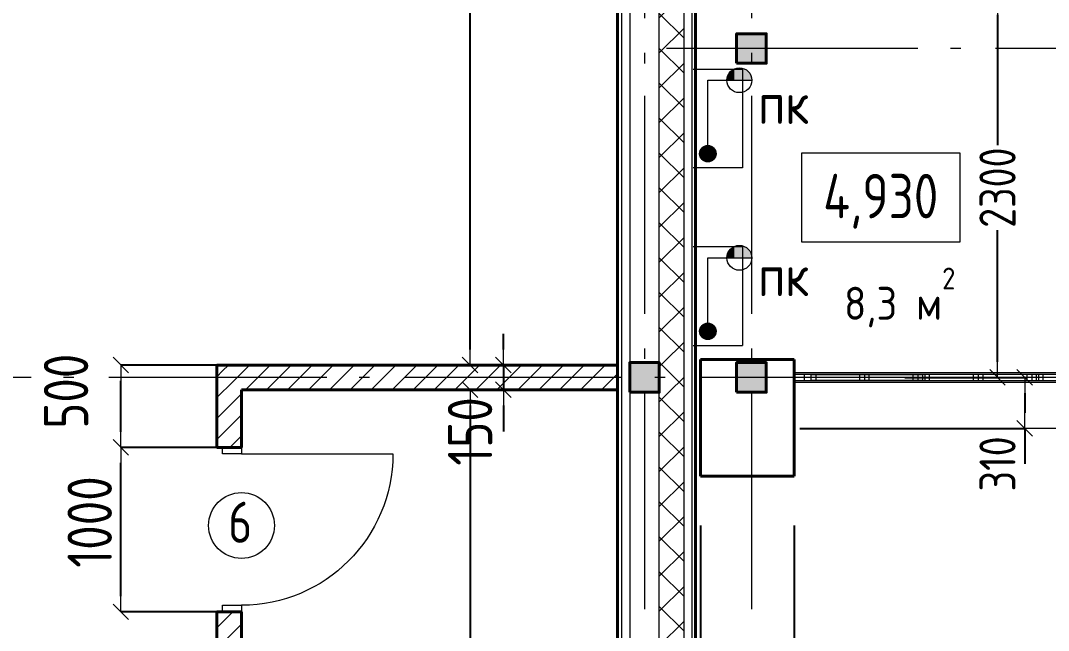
# Model space of a CAD drawing. Header units: millimetres. Extents: x -60256 to 201272, y 21388 to 77592.
# Drawn here: x -19065 to -12815, y 61917 to 65626 of the extents above; entities that cross this region are included whole.
import ezdxf
from ezdxf.enums import TextEntityAlignment as Align

# ---------------------------------------------------------------- set-up
doc = ezdxf.new("R2010")
doc.units = ezdxf.units.MM
doc.header["$MEASUREMENT"] = 0
doc.linetypes.add('Double Dashed', pattern=[1797.222233, 1325, -211.666656, 63.333344, -197.222233])
for name, color, linetype, lineweight in [('0_Ном._пера__96', 7, 'Continuous', 13), ('Двери ArchiCAD_Ном._пера__97', 7, 'Continuous', 20), ('Двери ArchiCAD_Ном._пера__99', 7, 'Continuous', 40), ('колонны_Ном._пера__94', 252, 'Continuous', 13), ('колонны_Ном._пера__99', 7, 'Continuous', 40), ('марки окон дверей_Ном._пера__96', 7, 'Continuous', 13), ('оси_Ном._пера__96', 7, 'Continuous', 13), ('отделка_Ном._пера__99', 7, 'Continuous', 40), ('перегородки_Ном._пера__96', 7, 'Continuous', 13), ('перегородки_Ном._пера__99', 7, 'Continuous', 40), ('площади_Ном._пера__96', 7, 'Continuous', 13), ('стены внутр_Ном._пера__96', 7, 'Continuous', 13), ('стены наруж_Ном._пера__96', 7, 'Continuous', 13), ('стены наруж_Ном._пера__99', 7, 'Continuous', 40), ('текст_Ном._пера__96', 7, 'Continuous', 13), ('текст_Ном._пера__99', 7, 'Continuous', 40), ('чертеж_Ном._пера__96', 7, 'Continuous', 13)]:
    doc.layers.add(name, color=color, linetype=linetype, lineweight=lineweight)
for name, color, linetype in [('Двери ArchiCAD', 7, 'Continuous'), ('колонны', 7, 'Continuous'), ('марки окон дверей', 7, 'Continuous'), ('оси', 7, 'Continuous'), ('отделка', 7, 'Continuous'), ('перегородки', 7, 'Continuous'), ('размеры внутр', 7, 'Continuous'), ('стены наруж', 7, 'Continuous'), ('чертеж', 7, 'Continuous')]:
    doc.layers.add(name, color=color, linetype=linetype)
doc.styles.add('СГЕНЕРИР_СТИЛЬ_1', font='isocp.shx')
doc.styles.add('СГЕНЕРИР_СТИЛЬ_3', font='gost_2_304-81_type.ttf')
doc.styles.add('СГЕНЕРИР_СТИЛЬ_5', font='CS_Gost2304.shx')
doc.styles.add('СГЕНЕРИР_СТИЛЬ_8', font='gost_2_304-81_type.ttf')
doc.styles.add('СГЕНЕРИР_СТИЛЬ_9', font='isocp.shx')
doc.dimstyles.new('СГЕНЕРИР_СТИЛЬ__13', dxfattribs={"dimtxt": 270.000005, "dimasz": 95, "dimexe": 0.18, "dimexo": 300, "dimgap": 0.09, "dimtad": 1, "dimtih": 1, "dimtoh": 1, "dimdec": 0, "dimzin": 0, "dimdsep": 46, "dimtxsty": 'СГЕНЕРИР_СТИЛЬ_3', "dimblk": 'ARROWHEAD_6', "dimblk1": 'ARROWHEAD_6', "dimblk2": 'ARROWHEAD_6', "dimcen": 0.09, "dimclrd": 7, "dimclre": 7, "dimclrt": 98, "dimadec": 0, "dimazin": 0, "dimtfac": 1, "dimtdec": 4, "dimtmove": 0, "dimatfit": 3, "dimfxl": 1, "dimtolj": 1, "dimtzin": 0, "dimarcsym": 0})
doc.dimstyles.new('СГЕНЕРИР_СТИЛЬ__2', dxfattribs={"dimtxt": 270.000005, "dimasz": 95, "dimexe": 0.18, "dimexo": 0, "dimgap": 0.09, "dimtad": 1, "dimdec": 0, "dimzin": 0, "dimdsep": 46, "dimtxsty": 'СГЕНЕРИР_СТИЛЬ_3', "dimblk": 'ARROWHEAD_6', "dimblk1": 'ARROWHEAD_6', "dimblk2": 'ARROWHEAD_6', "dimcen": 0.09, "dimclrd": 7, "dimclre": 7, "dimclrt": 98, "dimadec": 0, "dimazin": 0, "dimtfac": 1, "dimtdec": 4, "dimtmove": 0, "dimatfit": 3, "dimfxl": 1, "dimtolj": 1, "dimtzin": 0, "dimarcsym": 0})
doc.dimstyles.new('СГЕНЕРИР_СТИЛЬ__3', dxfattribs={"dimtxt": 220.000005, "dimasz": 95, "dimexe": 0.18, "dimexo": 0, "dimgap": 0.09, "dimtad": 1, "dimtih": 1, "dimtoh": 1, "dimdec": 0, "dimzin": 0, "dimdsep": 46, "dimtxsty": 'СГЕНЕРИР_СТИЛЬ_3', "dimblk": 'ARROWHEAD_6', "dimblk1": 'ARROWHEAD_6', "dimblk2": 'ARROWHEAD_6', "dimcen": 0.09, "dimclrd": 7, "dimclre": 7, "dimclrt": 98, "dimadec": 0, "dimazin": 0, "dimtfac": 1, "dimtdec": 4, "dimtmove": 0, "dimatfit": 3, "dimfxl": 1, "dimtolj": 1, "dimtzin": 0, "dimarcsym": 0})
doc.dimstyles.new('СГЕНЕРИР_СТИЛЬ__5', dxfattribs={"dimtxt": 220.000005, "dimasz": 95, "dimexe": 0.18, "dimexo": 0, "dimgap": 0.09, "dimtad": 1, "dimdec": 0, "dimzin": 0, "dimdsep": 46, "dimtxsty": 'СГЕНЕРИР_СТИЛЬ_3', "dimblk": 'ARROWHEAD_6', "dimblk1": 'ARROWHEAD_6', "dimblk2": 'ARROWHEAD_6', "dimcen": 0.09, "dimclrd": 7, "dimclre": 7, "dimclrt": 98, "dimadec": 0, "dimazin": 0, "dimtfac": 1, "dimtdec": 4, "dimtmove": 0, "dimatfit": 3, "dimfxl": 1, "dimtolj": 1, "dimtzin": 0, "dimarcsym": 0})
doc.dimstyles.new('СГЕНЕРИР_СТИЛЬ__8', dxfattribs={"dimtxt": 270.000005, "dimasz": 95, "dimexe": 0.18, "dimexo": 0, "dimgap": 0.09, "dimtad": 1, "dimdec": 0, "dimzin": 0, "dimdsep": 46, "dimtxsty": 'СГЕНЕРИР_СТИЛЬ_3', "dimblk": 'ARROWHEAD_6', "dimblk1": 'ARROWHEAD_6', "dimblk2": 'ARROWHEAD_6', "dimcen": 0.09, "dimclrd": 7, "dimclre": 7, "dimclrt": 98, "dimadec": 0, "dimazin": 0, "dimtfac": 1, "dimtdec": 4, "dimtmove": 2, "dimatfit": 3, "dimfxl": 1, "dimtolj": 1, "dimtzin": 0, "dimarcsym": 0})
pattern_1 = [(45, (0, 0), (-63.63961, 63.63961), [])]
pattern_2 = [(45, (0, 0), (-106.06602, 106.06602), []), (135, (0, 0), (106.06602, 106.06602), [])]

# ---------------------------------------------------------------- blocks, each defined once
blk = doc.blocks.new('Стена_10_1', base_point=(-14621, 63565.7))
at = {"layer": 'отделка_Ном._пера__99', "linetype": 'Continuous', "flags": 128}
for points in [[(-14931, 63565.7), (-14931, 62855.7)], [(-14361, 63565.7), (-14931, 63565.7)], [(-14361, 62855.7), (-14361, 63565.7)], [(-14931, 62855.7), (-14361, 62855.7)]]:
    blk.add_lwpolyline(points, dxfattribs=at)
blk = doc.blocks.new('Стена_24_1', base_point=(-17871, 63455.7))
at = {"layer": 'перегородки_Ном._пера__96', "linetype": 'Continuous'}
h = blk.add_hatch(dxfattribs=at)
h.set_pattern_fill('FACE_BRICK_0001', color=256, style=0, pattern_type=2)
h.set_pattern_definition(pattern_1)
h.paths.add_polyline_path([(-17721, 63380.7), (-15436, 63380.7), (-15436, 63530.7), (-17871, 63530.7)])
at = {"layer": 'перегородки_Ном._пера__99', "linetype": 'Continuous', "flags": 128}
for points in [[(-15436, 63530.7), (-17871, 63530.7)], [(-15436, 63380.7), (-15436, 63530.7)], [(-17721, 63380.7), (-15436, 63380.7)]]:
    blk.add_lwpolyline(points, dxfattribs=at)
blk = doc.blocks.new('Дверь 16_3')
at = {"layer": 'Двери ArchiCAD_Ном._пера__97', "linetype": 'Continuous'}
for p, q in [((460, 0), (460, 920)), ((-460, 0), (-500, 0)), ((-500, 0), (-500, -115)), ((-460, -115), (-460, 0)), ((500, 0), (460, 0)), ((460, 0), (460, -115)), ((500, -115), (500, 0)), ((-500, -115), (-460, -115)), ((460, -115), (500, -115))]:
    blk.add_line(p, q, dxfattribs=at)
blk.add_arc((460, 0), 920, 90, 180, dxfattribs=at)
at = {"layer": 'Двери ArchiCAD_Ном._пера__99', "linetype": 'Continuous'}
for p, q in [((-500, 0), (-500, -115)), ((500, 0), (500, -115))]:
    blk.add_line(p, q, dxfattribs=at)
blk = doc.blocks.new('Стена_25_1', base_point=(-17871, 63455.7))
at = {"layer": 'перегородки_Ном._пера__96', "linetype": 'Continuous'}
h = blk.add_hatch(dxfattribs=at)
h.set_pattern_fill('FACE_BRICK_0001', color=256, style=0, pattern_type=2)
h.set_pattern_definition(pattern_1)
h.paths.add_polyline_path([(-17871, 63530.7), (-17871, 63030.7), (-17836, 63030.7), (-17721, 63030.7), (-17721, 63380.7)])
h = blk.add_hatch(dxfattribs=at)
h.set_pattern_fill('FACE_BRICK_0001', color=256, style=0, pattern_type=2)
h.set_pattern_definition(pattern_1)
h.paths.add_polyline_path([(-17871, 57620.7), (-17721, 57620.7), (-17721, 62030.7), (-17836, 62030.7), (-17871, 62030.7)])
at = {"layer": 'перегородки_Ном._пера__99', "linetype": 'Continuous'}
for p, q in [((-17836, 63030.7), (-17871, 63030.7)), ((-17721, 63030.7), (-17836, 63030.7)), ((-17836, 62030.7), (-17871, 62030.7)), ((-17721, 62030.7), (-17836, 62030.7))]:
    blk.add_line(p, q, dxfattribs=at)
at = {"layer": 'перегородки_Ном._пера__99', "linetype": 'Continuous', "flags": 128}
for points in [[(-17871, 63530.7), (-17871, 63030.7)], [(-17721, 63030.7), (-17721, 63380.7)], [(-17871, 62030.7), (-17871, 57620.7)], [(-17721, 57620.7), (-17721, 62030.7)], [(-17871, 57620.7), (-17721, 57620.7)]]:
    blk.add_lwpolyline(points, dxfattribs=at)
at = {"layer": 'Двери ArchiCAD', "color": 44, "linetype": 'Continuous', "lineweight": 35, "xscale": -1, "zscale": 1000, "rotation": 270}
blk.add_blockref('Дверь 16_3', (-17721, 62530.7), dxfattribs=at)
blk = doc.blocks.new('Стена_59_1', base_point=(-15271, 71855.7))
at = {"layer": 'стены наруж_Ном._пера__96', "linetype": 'Continuous'}
h = blk.add_hatch(dxfattribs=at)
h.set_pattern_fill('УТЕПЛИТ_МЕЛКИЙ_0001', color=256, style=0, pattern_type=2)
h.set_pattern_definition(pattern_2)
h.paths.add_polyline_path([(-15181, 67630.7), (-15181, 63545.7), (-15031, 63545.7), (-15031, 67630.7)])
h = blk.add_hatch(dxfattribs=at)
h.set_pattern_fill('УТЕПЛИТ_МЕЛКИЙ_0001', color=256, style=0, pattern_type=2)
h.set_pattern_definition(pattern_2)
h.paths.add_polyline_path([(-15031, 63365.7), (-15031, 63545.7), (-15181, 63545.7), (-15181, 63365.7)])
h = blk.add_hatch(dxfattribs=at)
h.set_pattern_fill('УТЕПЛИТ_МЕЛКИЙ_0001', color=256, style=0, pattern_type=2)
h.set_pattern_definition(pattern_2)
h.paths.add_polyline_path([(-15031, 57620.7), (-15031, 63365.7), (-15181, 63365.7), (-15181, 57620.7)])
for p, q in [((-15411, 67630.7), (-15411, 63545.7)), ((-15361, 67630.7), (-15361, 63545.7)), ((-15181, 63545.7), (-15181, 67630.7)), ((-15031, 63545.7), (-15031, 67630.7)), ((-14981, 63545.7), (-14981, 67630.7)), ((-15411, 63545.7), (-15411, 63365.7)), ((-15361, 63365.7), (-15361, 63545.7)), ((-15181, 63545.7), (-15181, 63365.7)), ((-15031, 63365.7), (-15031, 63545.7)), ((-14981, 63365.7), (-14981, 63545.7)), ((-15411, 63365.7), (-15411, 57620.7)), ((-15361, 63365.7), (-15361, 57620.7)), ((-15181, 57620.7), (-15181, 63365.7)), ((-15031, 57620.7), (-15031, 63365.7)), ((-14981, 57620.7), (-14981, 63365.7))]:
    blk.add_line(p, q, dxfattribs=at)
at = {"layer": 'стены наруж_Ном._пера__99', "linetype": 'Continuous', "flags": 128}
for points in [[(-15436, 67630.7), (-15436, 57620.7)], [(-14961, 57145.7), (-14961, 67630.7)]]:
    blk.add_lwpolyline(points, dxfattribs=at)
blk = doc.blocks.new('Колонна_32_1', base_point=(-15271, 63455.7))
at = {"layer": 'колонны_Ном._пера__94', "linetype": 'Continuous'}
blk.add_hatch(color=256, dxfattribs=at).paths.add_polyline_path([(-15361, 63365.7), (-15181, 63365.7), (-15181, 63545.7), (-15361, 63545.7)])
at = {"layer": 'колонны_Ном._пера__99', "linetype": 'Continuous', "flags": 128}
blk.add_lwpolyline([(-15361, 63365.7), (-15181, 63365.7), (-15181, 63545.7), (-15361, 63545.7)], close=True, dxfattribs=at)
blk = doc.blocks.new('Колонна_40_1', base_point=(-14621, 63455.7))
at = {"layer": 'колонны_Ном._пера__94', "linetype": 'Continuous'}
blk.add_hatch(color=256, dxfattribs=at).paths.add_polyline_path([(-14711, 63365.7), (-14531, 63365.7), (-14531, 63545.7), (-14711, 63545.7)])
at = {"layer": 'колонны_Ном._пера__99', "linetype": 'Continuous', "flags": 128}
blk.add_lwpolyline([(-14711, 63365.7), (-14531, 63365.7), (-14531, 63545.7), (-14711, 63545.7)], close=True, dxfattribs=at)
blk = doc.blocks.new('Колонна_41_1', base_point=(-14621, 65455.7))
at = {"layer": 'колонны_Ном._пера__94', "linetype": 'Continuous'}
blk.add_hatch(color=256, dxfattribs=at).paths.add_polyline_path([(-14711, 65365.7), (-14531, 65365.7), (-14531, 65545.7), (-14711, 65545.7)])
at = {"layer": 'колонны_Ном._пера__99', "linetype": 'Continuous', "flags": 128}
blk.add_lwpolyline([(-14711, 65365.7), (-14531, 65365.7), (-14531, 65545.7), (-14711, 65545.7)], close=True, dxfattribs=at)
blk = doc.blocks.new('Стандартный маркер сетки_6')
at = {"layer": 'оси_Ном._пера__96', "linetype": 'Double Dashed'}
blk.add_line((900, 0), (20403.4, 0), dxfattribs=at)
at = {"layer": 'оси_Ном._пера__96', "style": 'СГЕНЕРИР_СТИЛЬ_3'}
blk.add_attdef('AC_MarkerText_1', text='', height=350, rotation=90, dxfattribs=at).set_placement((21973.1, -122.2), align=Align.BOTTOM_LEFT)
blk = doc.blocks.new('Стандартный маркер сетки_15')
at = {"layer": 'оси_Ном._пера__96', "linetype": 'Double Dashed'}
blk.add_line((900, 0), (76534.9, 0), dxfattribs=at)
at = {"layer": 'оси_Ном._пера__96', "style": 'СГЕНЕРИР_СТИЛЬ_3'}
for tag, p in [('AC_MarkerText_1_1', (-260.8, 269.7)), ('AC_MarkerText_1_2', (77974.1, 269.7))]:
    blk.add_attdef(tag, text='', height=350, rotation=180, dxfattribs=at).set_placement(p, align=Align.BOTTOM_LEFT)
blk = doc.blocks.new('Стандартный маркер сетки_16')
at = {"layer": 'оси_Ном._пера__96', "linetype": 'Double Dashed'}
for p, q in [((900, 0), (41068.3, 0)), ((41068.3, 0), (41968.3, 0))]:
    blk.add_line(p, q, dxfattribs=at)
at = {"layer": 'оси_Ном._пера__96', "style": 'СГЕНЕРИР_СТИЛЬ_3'}
blk.add_attdef('AC_MarkerText_1', text='', height=350, rotation=180, dxfattribs=at).set_placement((-260.8, 269.7), align=Align.BOTTOM_LEFT)
blk = doc.blocks.new('Стандартный маркер сетки_17')
at = {"layer": 'оси_Ном._пера__96', "linetype": 'Double Dashed'}
blk.add_line((900, 0), (20403.4, 0), dxfattribs=at)
at = {"layer": 'оси_Ном._пера__96', "style": 'СГЕНЕРИР_СТИЛЬ_3'}
blk.add_attdef('AC_MarkerText_1', text='', height=350, rotation=90, dxfattribs=at).set_placement((21973.1, -122.2), align=Align.BOTTOM_LEFT)
blk = doc.blocks.new('Огражд03')
at = {"layer": 'чертеж_Ном._пера__96', "linetype": 'Continuous'}
for p, q in [((0, 50), (0, 60)), ((0, 60), (2860, 60)), ((0, 10), (0, 50)), ((0, 50), (2860, 50)), ((0, 0), (0, 10)), ((2860, 10), (0, 10)), ((2860, 0), (0, 0)), ((60, 50), (60, 10)), ((100, 48), (100, 50)), ((100, 48), (128.3, 48)), ((100, 12), (100, 48)), ((100, 10), (100, 12)), ((128.3, 12), (100, 12)), ((128.3, 48), (763.3, 48)), ((128.3, 48), (128.3, 12)), ((763.3, 12), (128.3, 12)), ((389.2, 12), (389.2, 48)), ((417.5, 48), (417.5, 12)), ((445.8, 12), (445.8, 48)), ((706.7, 12), (706.7, 48)), ((735, 48), (735, 50)), ((735, 12), (735, 48)), ((735, 12), (735, 10)), ((763.3, 12), (763.3, 48)), ((775, 48), (775, 50)), ((803.3, 48), (775, 48)), ((775, 48), (775, 12)), ((775, 10), (775, 12)), ((775, 12), (803.3, 12)), ((1438.3, 48), (803.3, 48)), ((803.3, 12), (803.3, 48)), ((803.3, 12), (1438.3, 12)), ((1064.2, 12), (1064.2, 48)), ((1092.5, 48), (1092.5, 12)), ((1120.8, 12), (1120.8, 48)), ((1381.7, 12), (1381.7, 48)), ((1410, 50), (1410, 10)), ((1438.3, 12), (1438.3, 48)), ((1450, 48), (1450, 50)), ((1478.3, 48), (1450, 48)), ((1450, 48), (1450, 12)), ((1450, 10), (1450, 12)), ((1450, 12), (1478.3, 12)), ((2113.3, 48), (1478.3, 48)), ((1478.3, 12), (1478.3, 48)), ((1478.3, 12), (2113.3, 12)), ((1739.2, 12), (1739.2, 48)), ((1767.5, 48), (1767.5, 12)), ((1795.8, 12), (1795.8, 48)), ((2056.7, 12), (2056.7, 48)), ((2085, 50), (2085, 10)), ((2113.3, 12), (2113.3, 48)), ((2125, 48), (2125, 50)), ((2125, 48), (2153.3, 48)), ((2125, 12), (2125, 48)), ((2125, 10), (2125, 12)), ((2153.3, 12), (2125, 12)), ((2788.3, 48), (2153.3, 48)), ((2153.3, 48), (2153.3, 12)), ((2153.3, 12), (2788.3, 12)), ((2414.2, 12), (2414.2, 48)), ((2442.5, 48), (2442.5, 12)), ((2470.8, 12), (2470.8, 48)), ((2731.7, 12), (2731.7, 48)), ((2760, 48), (2760, 50)), ((2760, 12), (2760, 48)), ((2760, 12), (2760, 10)), ((2788.3, 12), (2788.3, 48)), ((2800, 10), (2800, 50)), ((2860, 60), (2860, 50)), ((2860, 50), (2860, 10)), ((2860, 10), (2860, 0))]:
    blk.add_line(p, q, dxfattribs=at)
blk = doc.blocks.new('Номер помещения 16_12')
at = {"layer": 'марки окон дверей_Ном._пера__96', "linetype": 'Continuous'}
blk.add_circle((0, 0), 200, dxfattribs=at)
at = {"layer": 'марки окон дверей_Ном._пера__96', "insert": (-81.2, 19.4), "char_height": 250, "attachment_point": 4, "style": 'СГЕНЕРИР_СТИЛЬ_5'}
blk.add_mtext('{6}', dxfattribs=at)
blk = doc.blocks.new('ARROWHEAD_6')
at = {"color": 0, "linetype": 'Continuous', "lineweight": 0}
for p, q in [((0, 0), (-1, 0)), ((-0.5, -0.5), (0.5, 0.5))]:
    blk.add_line(p, q, dxfattribs=at)
blk = doc.blocks.new('*D906')
at = {"layer": 'Defpoints', "color": 0, "linetype": 'Continuous', "transparency": 16777216}
for p in [(-45106, 63518.2), (-17871, 60455.7), (-17871, 59221.4)]:
    blk.add_point(p, dxfattribs=at)
at = {"layer": 'размеры внутр', "color": 7, "linetype": 'Continuous', "lineweight": -2, "transparency": 16777216}
for p, q in [((-45106, 63218.2), (-45106, 59221.2)), ((-17871, 60155.7), (-17871, 59221.2)), ((-45011, 59221.4), (-17966, 59221.4))]:
    blk.add_line(p, q, dxfattribs=at)
at = {"layer": 'размеры внутр', "color": 7, "linetype": 'Continuous', "lineweight": -2, "transparency": 16777216, "xscale": 95, "yscale": 95, "zscale": 95, "rotation": 180}
blk.add_blockref('ARROWHEAD_6', (-45106, 59221.4), dxfattribs=at)
at = {"layer": 'размеры внутр', "color": 7, "linetype": 'Continuous', "lineweight": -2, "transparency": 16777216, "xscale": 95, "yscale": 95, "zscale": 95}
blk.add_blockref('ARROWHEAD_6', (-17871, 59221.4), dxfattribs=at)
at = {"layer": 'размеры внутр', "color": 98, "linetype": 'Continuous', "transparency": 16777216, "insert": (-31475.6, 59356.5), "char_height": 270, "attachment_point": 5, "style": 'СГЕНЕРИР_СТИЛЬ_3'}
blk.add_mtext('\\A1;27235', dxfattribs=at)
blk = doc.blocks.new('*D908')
at = {"layer": 'Defpoints', "color": 0, "linetype": 'Continuous', "transparency": 16777216}
for p in [(-15436, 64655.7), (-17721, 60455.7), (-15436, 59221.4)]:
    blk.add_point(p, dxfattribs=at)
at = {"layer": 'размеры внутр', "color": 7, "linetype": 'Continuous', "lineweight": -2, "transparency": 16777216}
for p, q in [((-15436, 64355.7), (-15436, 59221.2)), ((-17721, 60155.7), (-17721, 59221.2)), ((-17626, 59221.4), (-15531, 59221.4))]:
    blk.add_line(p, q, dxfattribs=at)
at = {"layer": 'размеры внутр', "color": 7, "linetype": 'Continuous', "lineweight": -2, "transparency": 16777216, "xscale": 95, "yscale": 95, "zscale": 95, "rotation": 180}
blk.add_blockref('ARROWHEAD_6', (-17721, 59221.4), dxfattribs=at)
at = {"layer": 'размеры внутр', "color": 7, "linetype": 'Continuous', "lineweight": -2, "transparency": 16777216, "xscale": 95, "yscale": 95, "zscale": 95}
blk.add_blockref('ARROWHEAD_6', (-15436, 59221.4), dxfattribs=at)
at = {"layer": 'размеры внутр', "color": 98, "linetype": 'Continuous', "transparency": 16777216, "insert": (-16882.7, 59356.5), "char_height": 270, "attachment_point": 5, "style": 'СГЕНЕРИР_СТИЛЬ_3'}
blk.add_mtext('\\A1;2285', dxfattribs=at)
blk = doc.blocks.new('*D909')
at = {"layer": 'Defpoints', "color": 0, "linetype": 'Continuous', "transparency": 16777216}
for p in [(-15436, 64655.7), (-14961, 64655.7), (-14961, 59221.4)]:
    blk.add_point(p, dxfattribs=at)
at = {"layer": 'размеры внутр', "color": 7, "linetype": 'Continuous', "lineweight": -2, "transparency": 16777216}
for p, q in [((-15436, 64355.7), (-15436, 59221.2)), ((-14961, 64355.7), (-14961, 59221.2)), ((-15436, 59221.4), (-16001.9, 59221.4)), ((-15056, 59221.4), (-15341, 59221.4))]:
    blk.add_line(p, q, dxfattribs=at)
at = {"layer": 'размеры внутр', "color": 7, "linetype": 'Continuous', "lineweight": -2, "transparency": 16777216, "xscale": 95, "yscale": 95, "zscale": 95, "rotation": 180}
blk.add_blockref('ARROWHEAD_6', (-15436, 59221.4), dxfattribs=at)
at = {"layer": 'размеры внутр', "color": 7, "linetype": 'Continuous', "lineweight": -2, "transparency": 16777216, "xscale": 95, "yscale": 95, "zscale": 95}
blk.add_blockref('ARROWHEAD_6', (-14961, 59221.4), dxfattribs=at)
at = {"layer": 'размеры внутр', "color": 98, "linetype": 'Continuous', "transparency": 16777216, "insert": (-15770.4, 59356.5), "char_height": 270, "attachment_point": 5, "style": 'СГЕНЕРИР_СТИЛЬ_3'}
blk.add_mtext('\\A1;475', dxfattribs=at)
blk = doc.blocks.new('*D916')
at = {"layer": 'Defpoints', "color": 0, "linetype": 'Continuous', "transparency": 16777216}
for p in [(-16571, 63380.7), (-16331.8, 63380.7), (-30271, 57620.7)]:
    blk.add_point(p, dxfattribs=at)
at = {"layer": 'размеры внутр', "color": 7, "linetype": 'Continuous', "lineweight": -2, "transparency": 16777216}
for p, q in [((-16571, 63380.7), (-16331.6, 63380.7)), ((-16331.8, 63285.7), (-16331.8, 60568.5)), ((-16331.8, 57715.7), (-16331.8, 59931.7)), ((-30271, 57620.7), (-16331.6, 57620.7))]:
    blk.add_line(p, q, dxfattribs=at)
at = {"layer": 'размеры внутр', "color": 7, "linetype": 'Continuous', "lineweight": -2, "transparency": 16777216, "xscale": 95, "yscale": 95, "zscale": 95}
for p, rotation in [((-16331.8, 63380.7), 90), ((-16331.8, 57620.7), 270)]:
    blk.add_blockref('ARROWHEAD_6', p, dxfattribs=dict(at, rotation=rotation))
at = {"layer": 'размеры внутр', "color": 98, "linetype": 'Continuous', "transparency": 16777216, "insert": (-16331.8, 60250.1), "char_height": 270, "attachment_point": 5, "rotation": 90, "style": 'СГЕНЕРИР_СТИЛЬ_3'}
blk.add_mtext('\\A1;5760', dxfattribs=at)
blk = doc.blocks.new('*D917')
at = {"layer": 'Defpoints', "color": 0, "linetype": 'Continuous', "transparency": 16777216}
for p in [(-16571, 63530.7), (-16129.2, 63530.7), (-16571, 63380.7)]:
    blk.add_point(p, dxfattribs=at)
at = {"layer": 'размеры внутр', "color": 7, "linetype": 'Continuous', "lineweight": -2, "transparency": 16777216}
for p, q in [((-16129.2, 63625.7), (-16129.2, 63720.7)), ((-16571, 63530.7), (-16129, 63530.7)), ((-16129.2, 63530.7), (-16129.2, 63380.7)), ((-16571, 63380.7), (-16129, 63380.7)), ((-16129.2, 63285.7), (-16129.2, 63127.5))]:
    blk.add_line(p, q, dxfattribs=at)
at = {"layer": 'размеры внутр', "color": 7, "linetype": 'Continuous', "lineweight": -2, "transparency": 16777216, "xscale": 95, "yscale": 95, "zscale": 95}
for p, rotation in [((-16129.2, 63530.7), 270), ((-16129.2, 63380.7), 90)]:
    blk.add_blockref('ARROWHEAD_6', p, dxfattribs=dict(at, rotation=rotation))
at = {"layer": 'размеры внутр', "color": 98, "linetype": 'Continuous', "transparency": 16777216, "insert": (-16331.8, 63127.5), "char_height": 270, "attachment_point": 5, "rotation": 90, "style": 'СГЕНЕРИР_СТИЛЬ_3'}
blk.add_mtext('\\A1;150', dxfattribs=at)
blk = doc.blocks.new('*D918')
at = {"layer": 'Defpoints', "color": 0, "linetype": 'Continuous', "transparency": 16777216}
for p in [(-16331.8, 73630.7), (-15436, 73630.7), (-16571, 63530.7)]:
    blk.add_point(p, dxfattribs=at)
at = {"layer": 'размеры внутр', "color": 7, "linetype": 'Continuous', "lineweight": -2, "transparency": 16777216}
for p, q in [((-15436, 73630.7), (-16332, 73630.7)), ((-16331.8, 73535.7), (-16331.8, 69005.5)), ((-16331.8, 63625.7), (-16331.8, 68291.7)), ((-16571, 63530.7), (-16331.6, 63530.7))]:
    blk.add_line(p, q, dxfattribs=at)
at = {"layer": 'размеры внутр', "color": 7, "linetype": 'Continuous', "lineweight": -2, "transparency": 16777216, "xscale": 95, "yscale": 95, "zscale": 95}
for p, rotation in [((-16331.8, 73630.7), 90), ((-16331.8, 63530.7), 270)]:
    blk.add_blockref('ARROWHEAD_6', p, dxfattribs=dict(at, rotation=rotation))
at = {"layer": 'размеры внутр', "color": 98, "linetype": 'Continuous', "transparency": 16777216, "insert": (-16331.8, 68648.6), "char_height": 270, "attachment_point": 5, "rotation": 90, "style": 'СГЕНЕРИР_СТИЛЬ_3'}
blk.add_mtext('\\A1;10100', dxfattribs=at)
blk = doc.blocks.new('*D947')
at = {"layer": 'Defpoints', "color": 0, "linetype": 'Continuous', "transparency": 16777216}
for p in [(-13321, 68755.7), (-13321, 67526.9), (-14961, 64655.7)]:
    blk.add_point(p, dxfattribs=at)
at = {"layer": 'размеры внутр', "color": 7, "linetype": 'Continuous', "lineweight": -2, "transparency": 16777216}
for p, q in [((-13321, 68755.7), (-13321, 67526.7)), ((-14961, 64655.7), (-14961, 67527.1)), ((-14866, 67526.9), (-13416, 67526.9))]:
    blk.add_line(p, q, dxfattribs=at)
at = {"layer": 'размеры внутр', "color": 7, "linetype": 'Continuous', "lineweight": -2, "transparency": 16777216, "xscale": 95, "yscale": 95, "zscale": 95, "rotation": 180}
blk.add_blockref('ARROWHEAD_6', (-14961, 67526.9), dxfattribs=at)
at = {"layer": 'размеры внутр', "color": 7, "linetype": 'Continuous', "lineweight": -2, "transparency": 16777216, "xscale": 95, "yscale": 95, "zscale": 95}
blk.add_blockref('ARROWHEAD_6', (-13321, 67526.9), dxfattribs=at)
at = {"layer": 'размеры внутр', "color": 98, "linetype": 'Continuous', "transparency": 16777216, "insert": (-14125.4, 67637), "char_height": 220, "attachment_point": 5, "style": 'СГЕНЕРИР_СТИЛЬ_3'}
blk.add_mtext('\\A1;1640', dxfattribs=at)
blk = doc.blocks.new('*D965')
at = {"layer": 'Defpoints', "color": 0, "linetype": 'Continuous', "transparency": 16777216}
for p in [(-14931, 62855.7), (-14961, 56855.7), (-14931, 53987.3)]:
    blk.add_point(p, dxfattribs=at)
at = {"layer": 'размеры внутр', "color": 7, "linetype": 'Continuous', "lineweight": -2, "transparency": 16777216}
for p, q in [((-14931, 62555.7), (-14931, 53987.2)), ((-14961, 56555.7), (-14961, 53987.2)), ((-15056, 53987.3), (-15151, 53987.3)), ((-14961, 53987.3), (-14931, 53987.3)), ((-14836, 53987.3), (-14451.3, 53987.3))]:
    blk.add_line(p, q, dxfattribs=at)
at = {"layer": 'размеры внутр', "color": 7, "linetype": 'Continuous', "lineweight": -2, "transparency": 16777216, "xscale": 95, "yscale": 95, "zscale": 95}
blk.add_blockref('ARROWHEAD_6', (-14961, 53987.3), dxfattribs=at)
at = {"layer": 'размеры внутр', "color": 7, "linetype": 'Continuous', "lineweight": -2, "transparency": 16777216, "xscale": 95, "yscale": 95, "zscale": 95, "rotation": 180}
blk.add_blockref('ARROWHEAD_6', (-14931, 53987.3), dxfattribs=at)
at = {"layer": 'размеры внутр', "color": 98, "linetype": 'Continuous', "transparency": 16777216, "insert": (-14596.2, 54122.4), "char_height": 270, "attachment_point": 5, "style": 'СГЕНЕРИР_СТИЛЬ_3'}
blk.add_mtext('\\A1;30', dxfattribs=at)
blk = doc.blocks.new('*D966')
at = {"layer": 'Defpoints', "color": 0, "linetype": 'Continuous', "transparency": 16777216}
for p in [(-14931, 62855.7), (-14361, 62855.7), (-14361, 53676.8)]:
    blk.add_point(p, dxfattribs=at)
at = {"layer": 'размеры внутр', "color": 7, "linetype": 'Continuous', "lineweight": -2, "transparency": 16777216}
for p, q in [((-14931, 62555.7), (-14931, 53676.7)), ((-14361, 62555.7), (-14361, 53676.7)), ((-14836, 53676.8), (-14456, 53676.8)), ((-14361, 53676.8), (-13772, 53676.8))]:
    blk.add_line(p, q, dxfattribs=at)
at = {"layer": 'размеры внутр', "color": 7, "linetype": 'Continuous', "lineweight": -2, "transparency": 16777216, "xscale": 95, "yscale": 95, "zscale": 95, "rotation": 180}
blk.add_blockref('ARROWHEAD_6', (-14931, 53676.8), dxfattribs=at)
at = {"layer": 'размеры внутр', "color": 7, "linetype": 'Continuous', "lineweight": -2, "transparency": 16777216, "xscale": 95, "yscale": 95, "zscale": 95}
blk.add_blockref('ARROWHEAD_6', (-14361, 53676.8), dxfattribs=at)
at = {"layer": 'размеры внутр', "color": 98, "linetype": 'Continuous', "transparency": 16777216, "insert": (-14003.7, 53811.9), "char_height": 270, "attachment_point": 5, "style": 'СГЕНЕРИР_СТИЛЬ_3'}
blk.add_mtext('\\A1;570', dxfattribs=at)
blk = doc.blocks.new('*D967')
at = {"layer": 'Defpoints', "color": 0, "linetype": 'Continuous', "transparency": 16777216}
for p in [(-14361, 62855.7), (-11431, 62855.7), (-11431, 53676.8)]:
    blk.add_point(p, dxfattribs=at)
at = {"layer": 'размеры внутр', "color": 7, "linetype": 'Continuous', "lineweight": -2, "transparency": 16777216}
for p, q in [((-14361, 62555.7), (-14361, 53676.7)), ((-11431, 62555.7), (-11431, 53676.7)), ((-14266, 53676.8), (-11526, 53676.8))]:
    blk.add_line(p, q, dxfattribs=at)
at = {"layer": 'размеры внутр', "color": 7, "linetype": 'Continuous', "lineweight": -2, "transparency": 16777216, "xscale": 95, "yscale": 95, "zscale": 95, "rotation": 180}
blk.add_blockref('ARROWHEAD_6', (-14361, 53676.8), dxfattribs=at)
at = {"layer": 'размеры внутр', "color": 7, "linetype": 'Continuous', "lineweight": -2, "transparency": 16777216, "xscale": 95, "yscale": 95, "zscale": 95}
blk.add_blockref('ARROWHEAD_6', (-11431, 53676.8), dxfattribs=at)
at = {"layer": 'размеры внутр', "color": 98, "linetype": 'Continuous', "transparency": 16777216, "insert": (-12891.3, 53811.9), "char_height": 270, "attachment_point": 5, "style": 'СГЕНЕРИР_СТИЛЬ_3'}
blk.add_mtext('\\A1;2930', dxfattribs=at)
blk = doc.blocks.new('*D988')
at = {"layer": 'Defpoints', "color": 0, "linetype": 'Continuous', "transparency": 16777216}
for p in [(-18455.1, 63030.7), (-17871, 63030.7), (-17871, 62030.7)]:
    blk.add_point(p, dxfattribs=at)
at = {"layer": 'размеры внутр', "color": 7, "linetype": 'Continuous', "lineweight": -2, "transparency": 16777216}
for p, q in [((-17871, 63030.7), (-18455.2, 63030.7)), ((-18455.1, 62125.7), (-18455.1, 62935.7)), ((-17871, 62030.7), (-18455.2, 62030.7))]:
    blk.add_line(p, q, dxfattribs=at)
at = {"layer": 'размеры внутр', "color": 7, "linetype": 'Continuous', "lineweight": -2, "transparency": 16777216, "xscale": 95, "yscale": 95, "zscale": 95}
for p, rotation in [((-18455.1, 63030.7), 90), ((-18455.1, 62030.7), 270)]:
    blk.add_blockref('ARROWHEAD_6', p, dxfattribs=dict(at, rotation=rotation))
at = {"layer": 'размеры внутр', "color": 98, "linetype": 'Continuous', "transparency": 16777216, "insert": (-18644.1, 62576.9), "char_height": 270, "attachment_point": 5, "rotation": 90, "style": 'СГЕНЕРИР_СТИЛЬ_3'}
blk.add_mtext('\\A1;1000', dxfattribs=at)
blk = doc.blocks.new('*D989')
at = {"layer": 'Defpoints', "color": 0, "linetype": 'Continuous', "transparency": 16777216}
for p in [(-18455.1, 63530.7), (-17871, 63530.7), (-17871, 63030.7)]:
    blk.add_point(p, dxfattribs=at)
at = {"layer": 'размеры внутр', "color": 7, "linetype": 'Continuous', "lineweight": -2, "transparency": 16777216}
for p, q in [((-17871, 63530.7), (-18455.2, 63530.7)), ((-18455.1, 63125.7), (-18455.1, 63435.7)), ((-17871, 63030.7), (-18455.2, 63030.7))]:
    blk.add_line(p, q, dxfattribs=at)
at = {"layer": 'размеры внутр', "color": 7, "linetype": 'Continuous', "lineweight": -2, "transparency": 16777216, "xscale": 95, "yscale": 95, "zscale": 95}
for p, rotation in [((-18455.1, 63530.7), 90), ((-18455.1, 63030.7), 270)]:
    blk.add_blockref('ARROWHEAD_6', p, dxfattribs=dict(at, rotation=rotation))
at = {"layer": 'размеры внутр', "color": 98, "linetype": 'Continuous', "transparency": 16777216, "insert": (-18788, 63372.1), "char_height": 270, "attachment_point": 5, "rotation": 90, "style": 'СГЕНЕРИР_СТИЛЬ_3'}
blk.add_mtext('\\A1;500', dxfattribs=at)
blk = doc.blocks.new('*D1011')
at = {"layer": 'Defpoints', "color": 0, "linetype": 'Continuous', "transparency": 16777216}
for p in [(-13688, 63455.7), (-12959.8, 63455.7), (-14326, 63145.7)]:
    blk.add_point(p, dxfattribs=at)
at = {"layer": 'размеры внутр', "color": 7, "linetype": 'Continuous', "lineweight": -2, "transparency": 16777216}
for p, q in [((-13688, 63455.7), (-12959.7, 63455.7)), ((-12959.8, 63360.7), (-12959.8, 63240.7)), ((-14326, 63145.7), (-12959.7, 63145.7)), ((-12959.8, 63145.7), (-12959.8, 62930.1))]:
    blk.add_line(p, q, dxfattribs=at)
at = {"layer": 'размеры внутр', "color": 7, "linetype": 'Continuous', "lineweight": -2, "transparency": 16777216, "xscale": 95, "yscale": 95, "zscale": 95}
for p, rotation in [((-12959.8, 63455.7), 90), ((-12959.8, 63145.7), 270)]:
    blk.add_blockref('ARROWHEAD_6', p, dxfattribs=dict(at, rotation=rotation))
at = {"layer": 'размеры внутр', "color": 98, "linetype": 'Continuous', "transparency": 16777216, "insert": (-13125, 62930.1), "char_height": 220, "attachment_point": 5, "rotation": 90, "style": 'СГЕНЕРИР_СТИЛЬ_3'}
blk.add_mtext('\\A1;310', dxfattribs=at)
blk = doc.blocks.new('*D1012')
at = {"layer": 'Defpoints', "color": 0, "linetype": 'Continuous', "transparency": 16777216}
for p in [(-13321, 65755.7), (-13125, 65755.7), (-13688, 63455.7)]:
    blk.add_point(p, dxfattribs=at)
at = {"layer": 'размеры внутр', "color": 7, "linetype": 'Continuous', "lineweight": -2, "transparency": 16777216}
for p, q in [((-13321, 65755.7), (-13124.8, 65755.7)), ((-13125, 65660.7), (-13125, 64868.9)), ((-13125, 63550.7), (-13125, 64350.2)), ((-13688, 63455.7), (-13124.8, 63455.7))]:
    blk.add_line(p, q, dxfattribs=at)
at = {"layer": 'размеры внутр', "color": 7, "linetype": 'Continuous', "lineweight": -2, "transparency": 16777216, "xscale": 95, "yscale": 95, "zscale": 95}
for p, rotation in [((-13125, 65755.7), 90), ((-13125, 63455.7), 270)]:
    blk.add_blockref('ARROWHEAD_6', p, dxfattribs=dict(at, rotation=rotation))
at = {"layer": 'размеры внутр', "color": 98, "linetype": 'Continuous', "transparency": 16777216, "insert": (-13125, 64609.5), "char_height": 220, "attachment_point": 5, "rotation": 90, "style": 'СГЕНЕРИР_СТИЛЬ_3'}
blk.add_mtext('\\A1;2300', dxfattribs=at)

msp = doc.modelspace()

# ---------------------------------------------------------------- hatches: boundary and pattern name
at = {"layer": '0_Ном._пера__96', "linetype": 'Continuous'}
for points in [[(-14769.64911, 65262.93302), (-14726.00277, 65262.93302), (-14726.00277, 65330.95281), (-14727.12513, 65330.95281, 0.2868626189)], [(-14618.32316, 65262.93302, 0.5541674539), (-14727.12513, 65330.95281), (-14726.00277, 65330.95281), (-14726.00277, 65262.93302)], [(-14936.06504, 64816.20552), (-14886.06504, 64816.20552), (-14886.06504, 64866.20552, 0.4142135624)], [(-14886.06504, 64766.20552), (-14886.06504, 64816.20552), (-14936.06504, 64816.20552, 0.4142135624)], [(-14886.06504, 64816.20552), (-14836.06504, 64816.20552, 0.4142135624), (-14886.06504, 64866.20552)], [(-14886.06504, 64766.20552, 0.4142135624), (-14836.06504, 64816.20552), (-14886.06504, 64816.20552)], [(-14769.64911, 64182.93302), (-14726.00277, 64182.93302), (-14726.00277, 64250.95281), (-14727.12513, 64250.95281, 0.2868626189)], [(-14618.32316, 64182.93302, 0.5541674539), (-14727.12513, 64250.95281), (-14726.00277, 64250.95281), (-14726.00277, 64182.93302)], [(-14936.06504, 63736.20552), (-14886.06504, 63736.20552), (-14886.06504, 63786.20552, 0.4142135624)], [(-14886.06504, 63736.20552), (-14836.06504, 63736.20552, 0.4142135624), (-14886.06504, 63786.20552)], [(-14886.06504, 63686.20552), (-14886.06504, 63736.20552), (-14936.06504, 63736.20552, 0.4142135624)], [(-14886.06504, 63686.20552, 0.4142135624), (-14836.06504, 63736.20552), (-14886.06504, 63736.20552)]]:
    msp.add_hatch(color=256, dxfattribs=at).paths.add_polyline_path(points)

# ---------------------------------------------------------------- linework, layer by layer
for p, q in [((-14976.00277, 65330.93302), (-14676.00277, 65330.93302)), ((-14676.00277, 65330.93302), (-14676.00277, 64730.93302)), ((-14886.06504, 64818.20552), (-14886.06504, 65262.93302)), ((-14886.06504, 65262.93302), (-14693.98613, 65262.93302)), ((-14707.83729, 65262.93302), (-14618.32316, 65262.93302)), ((-14676.00277, 64730.93302), (-14976.00277, 64730.93302)), ((-14976.00277, 64250.93302), (-14676.00277, 64250.93302)), ((-14676.00277, 64250.93302), (-14676.00277, 63650.93302)), ((-14886.06504, 63738.20552), (-14886.06504, 64182.93302)), ((-14886.06504, 64182.93302), (-14693.98613, 64182.93302)), ((-14707.83729, 64182.93302), (-14618.32316, 64182.93302)), ((-14976.00277, 63650.93302), (-14676.00277, 63650.93302))]:
    msp.add_line(p, q, dxfattribs=at)
for centre, radius in [((-14693.98613, 65262.93302), 75.66297), ((-14886.06504, 64816.20552), 50), ((-14693.98613, 64182.93302), 75.66297), ((-14886.06504, 63736.20552), 50)]:
    msp.add_circle(centre, radius, dxfattribs=at)
at = {"layer": 'стены внутр_Ном._пера__96', "linetype": 'Continuous'}
msp.add_line((-11416.00277, 63145.66051), (-14326.00277, 63145.66051), dxfattribs=at)
at = {"layer": 'текст_Ном._пера__96', "linetype": 'Continuous', "flags": 128}
msp.add_lwpolyline([(-14315.45946, 64820.57098), (-13354.07713, 64820.57098), (-13354.07713, 64278.75201), (-14315.45946, 64278.75201)], close=True, dxfattribs=at)

# ---------------------------------------------------------------- block references
at = {"layer": 'колонны'}
for name, p in [('Колонна_41_1', (-14621.00277, 65455.66051)), ('Колонна_32_1', (-15271.00277, 63455.66051)), ('Колонна_40_1', (-14621.00277, 63455.66051))]:
    msp.add_blockref(name, p, dxfattribs=at)
at = {"layer": 'марки окон дверей', "color": 102, "linetype": 'Continuous', "lineweight": 15, "zscale": 1000}
msp.add_blockref('Номер помещения 16_12', (-17721.00277, 62555.66039), dxfattribs=at)
at = {"layer": 'оси', "color": 251, "linetype": 'Continuous', "lineweight": 13, "zscale": 1000}
for name, p, rotation in [('Стандартный маркер сетки_6', (-15271.00277, 73257.10001), 270), ('Стандартный маркер сетки_17', (-14621.00277, 73257.10001), 270), ('Стандартный маркер сетки_16', (26830.04628, 65455.66051), 180), ('Стандартный маркер сетки_15', (26830.04628, 63455.66051), 180)]:
    msp.add_blockref(name, p, dxfattribs=dict(at, rotation=rotation))
at = {"layer": 'отделка'}
msp.add_blockref('Стена_10_1', (-14621.00277, 63565.66051), dxfattribs=at)
at = {"layer": 'перегородки'}
for name in ['Стена_24_1', 'Стена_25_1']:
    msp.add_blockref(name, (-17871.00277, 63455.66051), dxfattribs=at)
at = {"layer": 'стены наруж'}
msp.add_blockref('Стена_59_1', (-15271.00277, 71855.66051), dxfattribs=at)
at = {"layer": 'чертеж', "linetype": 'Continuous', "xscale": 1.024475524475525, "yscale": 1.016666666666661, "zscale": 1000}
msp.add_blockref('Огражд03', (-14361.00277, 63425.66051), dxfattribs=at)

# ---------------------------------------------------------------- texts
at = {"layer": '0_Ном._пера__96', "linetype": 'Continuous', "char_height": 250, "attachment_point": 7, "style": 'СГЕНЕРИР_СТИЛЬ_9'}
for insert in [(-14580.69572, 64997.16035), (-14580.69572, 63950.21469)]:
    msp.add_mtext('{\\W0.950000x;пк}', dxfattribs=dict(at, insert=insert))
at = {"layer": 'площади_Ном._пера__96', "insert": (-14058.04928, 63759.92244), "char_height": 200, "attachment_point": 7, "style": 'СГЕНЕРИР_СТИЛЬ_1'}
msp.add_mtext('{8,3 м{\\H0.66x;\\S2^  ;}}', dxfattribs=at)
at = {"layer": 'текст_Ном._пера__99', "linetype": 'Continuous', "insert": (-13834.7683, 64526.85098), "char_height": 270, "attachment_point": 5, "style": 'СГЕНЕРИР_СТИЛЬ_8'}
msp.add_mtext('{4,930}', dxfattribs=at)

# ---------------------------------------------------------------- dimensions: what is measured, and where the dimension line sits
at = {"layer": 'размеры внутр', "linetype": 'Continuous'}
for base, p1, p2, dimstyle, picture, middle in [((-16331.80111, 73630.66051), (-16571.00277, 63530.66051), (-15436.00277, 73630.66051), 'СГЕНЕРИР_СТИЛЬ__2', '*D918', (-16331.80111, 68648.58302)), ((-13125.00277, 65755.66051), (-13687.9966, 63455.66051), (-13321.00277, 65755.66051), 'СГЕНЕРИР_СТИЛЬ__5', '*D1012', (-13125.00277, 64609.5303)), ((-16129.21111, 63530.66051), (-16571.00277, 63380.66051), (-16571.00277, 63530.66051), 'СГЕНЕРИР_СТИЛЬ__2', '*D917', (-16331.80111, 63127.45308)), ((-18455.06649, 63530.66051), (-17871.00277, 63030.66051), (-17871.00277, 63530.66051), 'СГЕНЕРИР_СТИЛЬ__8', '*D989', (-18787.96127, 63372.07011)), ((-12959.8342, 63455.66051), (-14326.00277, 63145.66051), (-13687.9966, 63455.66051), 'СГЕНЕРИР_СТИЛЬ__5', '*D1011', (-13125.00277, 62930.08408)), ((-16331.80111, 63380.66051), (-30271.00277, 57620.66051), (-16571.00277, 63380.66051), 'СГЕНЕРИР_СТИЛЬ__2', '*D916', (-16331.80111, 60250.13696)), ((-18455.06649, 63030.66051), (-17871.00277, 62030.66051), (-17871.00277, 63030.66051), 'СГЕНЕРИР_СТИЛЬ__8', '*D988', (-18644.06649, 62576.88195))]:
    dim = msp.add_linear_dim(base=base, p1=p1, p2=p2, angle=90, dimstyle=dimstyle, dxfattribs=at)
    dim.commit()
    dim.dimension.update_dxf_attribs({"geometry": picture, "text_midpoint": middle, "dimtype": 160, "text_rotation": 90})
for base, p1, p2, dimstyle, picture, middle in [((-13321.00277, 67526.92322), (-14961.00277, 64655.66051), (-13321.00277, 68755.66051), 'СГЕНЕРИР_СТИЛЬ__3', '*D947', (-14125.39926, 67526.92322)), ((-15436.00277, 59221.388), (-17721.00277, 60455.66051), (-15436.00277, 64655.66051), 'СГЕНЕРИР_СТИЛЬ__13', '*D908', (-16882.69961, 59221.388)), ((-14961.00277, 59221.388), (-15436.00277, 64655.66051), (-14961.00277, 64655.66051), 'СГЕНЕРИР_СТИЛЬ__13', '*D909', (-15770.3749, 59221.388)), ((-17871.00277, 59221.388), (-45106.00277, 63518.16051), (-17871.00277, 60455.66051), 'СГЕНЕРИР_СТИЛЬ__13', '*D906', (-31475.5617, 59221.388)), ((-14931.00277, 53987.33591), (-14961.00277, 56855.66051), (-14931.00277, 62855.66051), 'СГЕНЕРИР_СТИЛЬ__13', '*D965', (-14596.17348, 53987.33591)), ((-14361.00277, 53676.8359), (-14931.00277, 62855.66051), (-14361.00277, 62855.66051), 'СГЕНЕРИР_СТИЛЬ__13', '*D966', (-14003.66448, 53676.8359)), ((-11431.00277, 53676.8359), (-14361.00277, 62855.66051), (-11431.00277, 62855.66051), 'СГЕНЕРИР_СТИЛЬ__13', '*D967', (-12891.25346, 53676.8359))]:
    dim = msp.add_linear_dim(base=base, p1=p1, p2=p2, dimstyle=dimstyle, dxfattribs=at)
    dim.commit()
    dim.dimension.update_dxf_attribs({"geometry": picture, "text_midpoint": middle, "dimtype": 160})

doc.saveas('drawing.dxf')
